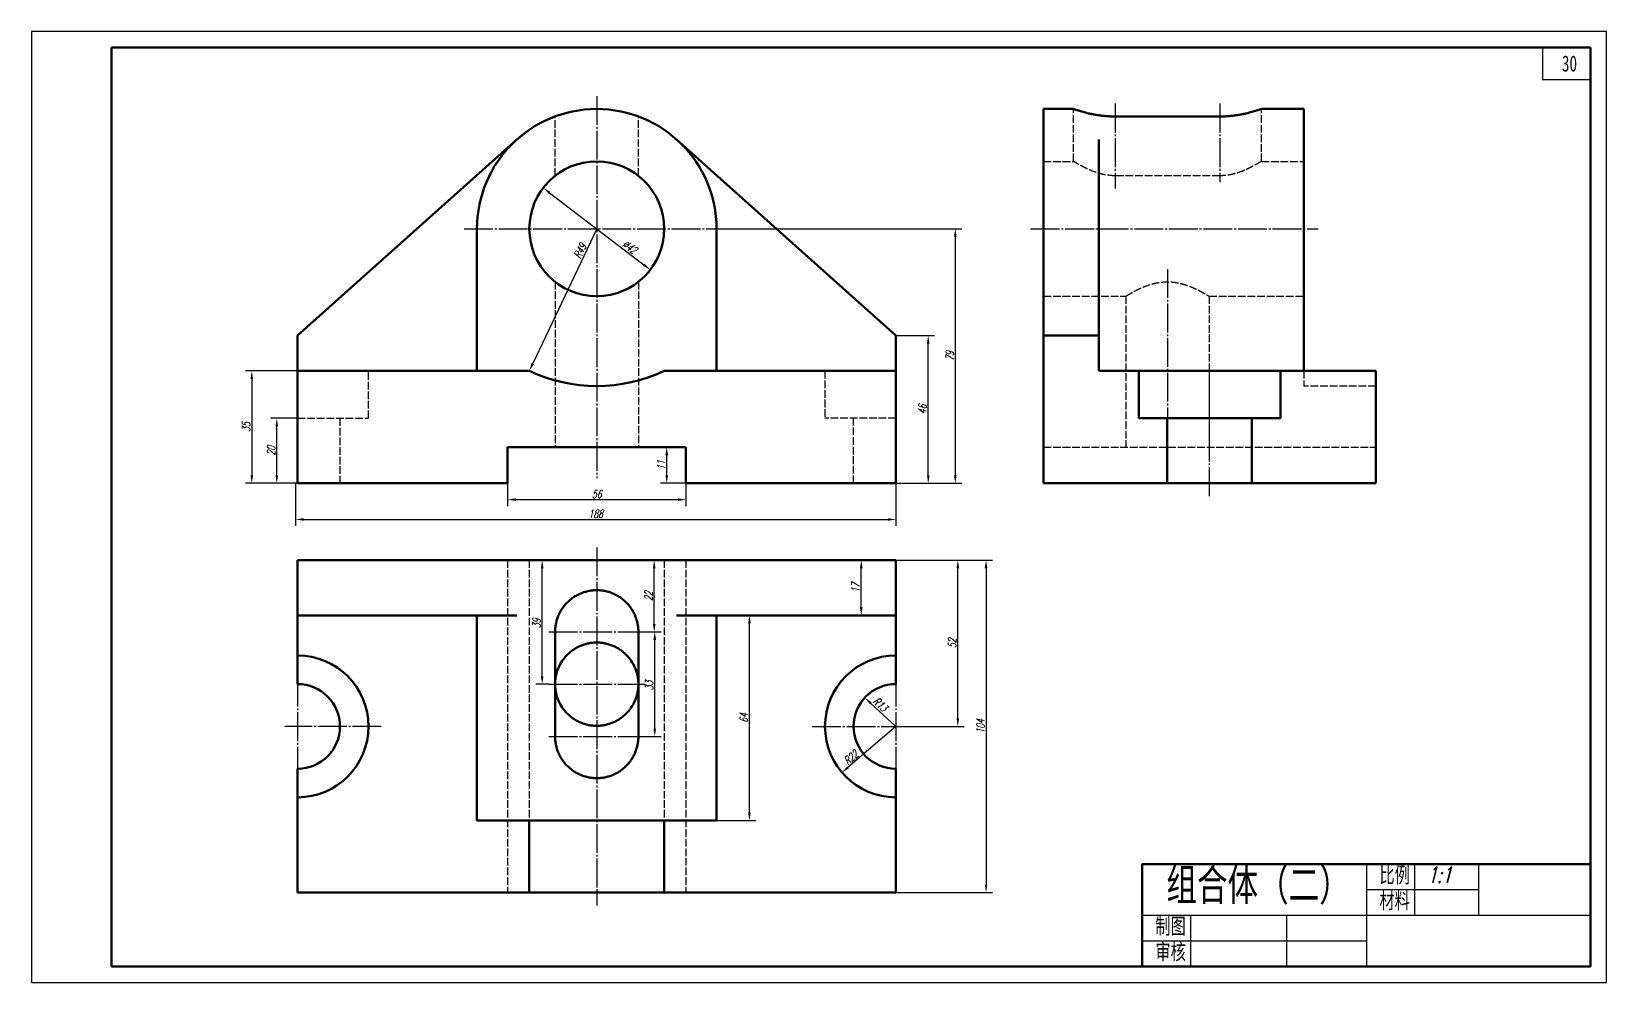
# Model space of a CAD drawing. Header units: millimetres. Extents: x 94 to 2877, y 87 to 1089.
# Drawn here: x 1219.9 to 1711.9, y 791.8 to 1088.8 of the extents above; entities that cross this region are included whole.
import ezdxf

# ---------------------------------------------------------------- set-up
doc = ezdxf.new("R2010")
doc.units = ezdxf.units.MM
doc.header["$LTSCALE"] = 0.6
doc.header["$PDMODE"] = 33
doc.header["$PDSIZE"] = 1.5
doc.linetypes.add('myCENTER', pattern=[18, 15, -1, 1, -1])
doc.linetypes.add('myHIDDEN', pattern=[5, 4, -1])
doc.layers.get('Defpoints').update_dxf_attribs({"lineweight": 20})
for name, color, linetype, lineweight in [('答案中心线', 1, 'myCENTER', 25), ('答案尺寸', 1, 'Continuous', 25), ('答案文字', 1, 'Continuous', 25), ('答案标注', 1, 'Continuous', 25), ('答案粗实线', 1, 'Continuous', 50), ('答案细实线', 1, 'Continuous', 25), ('答案虚线', 1, 'myHIDDEN', 25)]:
    doc.layers.add(name, color=color, linetype=linetype, lineweight=lineweight)
doc.styles.add('尺寸文字1-2.5号', font='txt.shx', dxfattribs={"width": 0.7, "oblique": 15, "height": 2.5})
doc.styles.add('标题汉字1-5号', font='', dxfattribs={"width": 0.7, "height": 5})
doc.styles.get('标题汉字1-5号').set_extended_font_data('SimSun')
doc.dimstyles.new('尺寸25', dxfattribs={"dimtxt": 2.5, "dimasz": 2.5, "dimexe": 2, "dimexo": 0, "dimgap": 0.5, "dimtad": 1, "dimdec": 0, "dimdsep": 46, "dimtxsty": '尺寸文字1-2.5号', "dimcen": 0, "dimadec": 0, "dimazin": 0, "dimtfac": 1, "dimtdec": 0, "dimtmove": 0, "dimatfit": 3, "dimfxl": 1, "dimarcsym": 0})
doc.dimstyles.new('尺寸25$3', dxfattribs={"dimtxt": 2.5, "dimasz": 2.5, "dimexe": 1, "dimexo": 0, "dimgap": 0.5, "dimtad": 1, "dimdec": 0, "dimdsep": 46, "dimtxsty": '尺寸文字1-2.5号', "dimcen": 0, "dimadec": 0, "dimazin": 0, "dimtfac": 1, "dimtdec": 0, "dimtmove": 0, "dimatfit": 1, "dimfxl": 1, "dimarcsym": 0})
doc.dimstyles.new('尺寸25$4', dxfattribs={"dimtxt": 2.5, "dimasz": 2.5, "dimexe": 1, "dimexo": 0, "dimgap": 0.5, "dimtad": 1, "dimdec": 0, "dimdsep": 46, "dimtxsty": '尺寸文字1-2.5号', "dimcen": 0, "dimadec": 0, "dimazin": 0, "dimtfac": 1, "dimtdec": 0, "dimtmove": 0, "dimatfit": 1, "dimfxl": 1, "dimarcsym": 0})

# ---------------------------------------------------------------- blocks, each defined once
blk = doc.blocks.new('*D77')
at = {"layer": 'Defpoints', "color": 0}
for p in [(1396.42, 1027.15), (1375.36, 982.78)]:
    blk.add_point(p, dxfattribs=at)
at = {"layer": '答案尺寸', "color": 0, "lineweight": -2}
blk.add_line((1396.42, 1027.15), (1376.44, 985.04), dxfattribs=at)
at = {"layer": '答案尺寸', "color": 0}
blk.add_solid([(1376.06, 985.22), (1376.81, 984.86), (1375.36, 982.78)], dxfattribs=at)
at = {"layer": '答案尺寸', "color": 0, "insert": (1391.2, 1020.23), "char_height": 2.5, "attachment_point": 5, "rotation": 64.6052, "style": '尺寸文字1-2.5号'}
blk.add_mtext('R49', dxfattribs=at)
blk = doc.blocks.new('*D78')
at = {"layer": 'Defpoints', "color": 0}
for p in [(1368.59, 947.69), (1424.26, 947.69), (1424.26, 942.56)]:
    blk.add_point(p, dxfattribs=at)
at = {"layer": '答案尺寸', "color": 0, "lineweight": -2}
for p, q in [((1368.59, 947.69), (1368.59, 940.56)), ((1424.26, 947.69), (1424.26, 940.56)), ((1371.09, 942.56), (1421.76, 942.56))]:
    blk.add_line(p, q, dxfattribs=at)
at = {"layer": '答案尺寸', "color": 0}
for points in [[(1371.09, 942.98), (1371.09, 942.15), (1368.59, 942.56)], [(1421.76, 942.98), (1421.76, 942.15), (1424.26, 942.56)]]:
    blk.add_solid(points, dxfattribs=at)
at = {"layer": '答案尺寸', "color": 0, "insert": (1396.42, 944.31), "char_height": 2.5, "attachment_point": 5, "style": '尺寸文字1-2.5号'}
blk.add_mtext('56', dxfattribs=at)
blk = doc.blocks.new('*D79')
at = {"layer": 'Defpoints', "color": 0}
for p in [(1418.29, 958.94), (1424.26, 958.94), (1424.26, 947.69)]:
    blk.add_point(p, dxfattribs=at)
at = {"layer": '答案尺寸', "color": 0, "lineweight": -2}
for p, q in [((1424.26, 958.94), (1416.29, 958.94)), ((1418.29, 950.19), (1418.29, 956.44)), ((1424.26, 947.69), (1416.29, 947.69))]:
    blk.add_line(p, q, dxfattribs=at)
at = {"layer": '答案尺寸', "color": 0}
for points in [[(1417.87, 956.44), (1418.7, 956.44), (1418.29, 958.94)], [(1417.87, 950.19), (1418.7, 950.19), (1418.29, 947.69)]]:
    blk.add_solid(points, dxfattribs=at)
at = {"layer": '答案尺寸', "color": 0, "insert": (1416.54, 953.31), "char_height": 2.5, "attachment_point": 5, "rotation": 90, "style": '尺寸文字1-2.5号'}
blk.add_mtext('11', dxfattribs=at)
blk = doc.blocks.new('*D80')
at = {"layer": 'Defpoints', "color": 0}
for p in [(1480.15, 880.7), (1489.87, 871.74)]:
    blk.add_point(p, dxfattribs=at)
at = {"layer": '答案尺寸', "color": 0, "lineweight": -2}
blk.add_line((1489.87, 871.74), (1481.99, 879.01), dxfattribs=at)
at = {"layer": '答案尺寸', "color": 0}
blk.add_solid([(1482.27, 879.31), (1481.71, 878.7), (1480.15, 880.7)], dxfattribs=at)
at = {"layer": '答案尺寸', "color": 0, "insert": (1484.98, 878.63), "char_height": 2.5, "attachment_point": 5, "rotation": 317.3, "style": '尺寸文字1-2.5号'}
blk.add_mtext('R13', dxfattribs=at)
blk = doc.blocks.new('*D81')
at = {"layer": 'Defpoints', "color": 0}
for p in [(1489.87, 871.74), (1473.04, 857.33)]:
    blk.add_point(p, dxfattribs=at)
at = {"layer": '答案尺寸', "color": 0, "lineweight": -2}
blk.add_line((1489.87, 871.74), (1474.94, 858.96), dxfattribs=at)
at = {"layer": '答案尺寸', "color": 0}
blk.add_solid([(1474.67, 859.27), (1475.21, 858.64), (1473.04, 857.33)], dxfattribs=at)
at = {"layer": '答案尺寸', "color": 0, "insert": (1475.81, 862.01), "char_height": 2.5, "attachment_point": 5, "rotation": 40.555, "style": '尺寸文字1-2.5号'}
blk.add_mtext('R22', dxfattribs=at)
blk = doc.blocks.new('*D82')
at = {"layer": 'Defpoints', "color": 0}
for p in [(1479.05, 923.65), (1489.87, 923.65), (1489.87, 906.39)]:
    blk.add_point(p, dxfattribs=at)
at = {"layer": '答案尺寸', "color": 0, "lineweight": -2}
for p, q in [((1489.87, 923.65), (1477.05, 923.65)), ((1479.05, 908.89), (1479.05, 921.15)), ((1489.87, 906.39), (1477.05, 906.39))]:
    blk.add_line(p, q, dxfattribs=at)
at = {"layer": '答案尺寸', "color": 0}
for points in [[(1478.64, 921.15), (1479.47, 921.15), (1479.05, 923.65)], [(1478.64, 908.89), (1479.47, 908.89), (1479.05, 906.39)]]:
    blk.add_solid(points, dxfattribs=at)
at = {"layer": '答案尺寸', "color": 0, "insert": (1477.3, 915.02), "char_height": 2.5, "attachment_point": 5, "rotation": 90, "style": '尺寸文字1-2.5号'}
blk.add_mtext('17', dxfattribs=at)
blk = doc.blocks.new('*D83')
at = {"layer": 'Defpoints', "color": 0}
for p in [(1489.87, 993.78), (1499.97, 993.78), (1489.87, 947.69)]:
    blk.add_point(p, dxfattribs=at)
at = {"layer": '答案尺寸', "color": 0, "lineweight": -2}
for p, q in [((1489.87, 993.78), (1501.97, 993.78)), ((1499.97, 950.19), (1499.97, 991.28)), ((1489.87, 947.69), (1501.97, 947.69))]:
    blk.add_line(p, q, dxfattribs=at)
at = {"layer": '答案尺寸', "color": 0}
for points in [[(1499.56, 991.28), (1500.39, 991.28), (1499.97, 993.78)], [(1499.56, 950.19), (1500.39, 950.19), (1499.97, 947.69)]]:
    blk.add_solid(points, dxfattribs=at)
at = {"layer": '答案尺寸', "color": 0, "insert": (1498.22, 970.73), "char_height": 2.5, "attachment_point": 5, "rotation": 90, "style": '尺寸文字1-2.5号'}
blk.add_mtext('46', dxfattribs=at)
blk = doc.blocks.new('*D84')
at = {"layer": 'Defpoints', "color": 0}
for p in [(1296.47, 967.97), (1302.98, 967.97), (1302.98, 947.69)]:
    blk.add_point(p, dxfattribs=at)
at = {"layer": '答案尺寸', "color": 0, "lineweight": -2}
for p, q in [((1302.98, 967.97), (1294.47, 967.97)), ((1296.47, 950.19), (1296.47, 965.47)), ((1302.98, 947.69), (1294.47, 947.69))]:
    blk.add_line(p, q, dxfattribs=at)
at = {"layer": '答案尺寸', "color": 0}
for points in [[(1296.06, 965.47), (1296.89, 965.47), (1296.47, 967.97)], [(1296.06, 950.19), (1296.89, 950.19), (1296.47, 947.69)]]:
    blk.add_solid(points, dxfattribs=at)
at = {"layer": '答案尺寸', "color": 0, "insert": (1294.72, 957.83), "char_height": 2.5, "attachment_point": 5, "rotation": 90, "style": '尺寸文字1-2.5号'}
blk.add_mtext('20', dxfattribs=at)
blk = doc.blocks.new('*D85')
at = {"layer": 'Defpoints', "color": 0}
for p in [(1302.98, 982.78), (1288.68, 947.69), (1302.98, 947.69)]:
    blk.add_point(p, dxfattribs=at)
at = {"layer": '答案尺寸', "color": 0, "lineweight": -2}
for p, q in [((1302.98, 982.78), (1286.68, 982.78)), ((1288.68, 980.28), (1288.68, 950.19)), ((1302.98, 947.69), (1286.68, 947.69))]:
    blk.add_line(p, q, dxfattribs=at)
at = {"layer": '答案尺寸', "color": 0}
for points in [[(1288.26, 980.28), (1289.09, 980.28), (1288.68, 982.78)], [(1288.26, 950.19), (1289.09, 950.19), (1288.68, 947.69)]]:
    blk.add_solid(points, dxfattribs=at)
at = {"layer": '答案尺寸', "color": 0, "insert": (1286.93, 965.23), "char_height": 2.5, "attachment_point": 5, "rotation": 90, "style": '尺寸文字1-2.5号'}
blk.add_mtext('35', dxfattribs=at)
blk = doc.blocks.new('*D86')
at = {"layer": 'Defpoints', "color": 0}
for p in [(1437.84, 1027.15), (1508.44, 1027.15), (1489.87, 947.69)]:
    blk.add_point(p, dxfattribs=at)
at = {"layer": '答案尺寸', "color": 0, "lineweight": -2}
for p, q in [((1437.84, 1027.15), (1510.44, 1027.15)), ((1508.44, 950.19), (1508.44, 1024.65)), ((1489.87, 947.69), (1510.44, 947.69))]:
    blk.add_line(p, q, dxfattribs=at)
at = {"layer": '答案尺寸', "color": 0}
for points in [[(1508.02, 1024.65), (1508.85, 1024.65), (1508.44, 1027.15)], [(1508.02, 950.19), (1508.85, 950.19), (1508.44, 947.69)]]:
    blk.add_solid(points, dxfattribs=at)
at = {"layer": '答案尺寸', "color": 0, "insert": (1506.69, 987.42), "char_height": 2.5, "attachment_point": 5, "rotation": 90, "style": '尺寸文字1-2.5号'}
blk.add_mtext('79', dxfattribs=at)
blk = doc.blocks.new('*D87')
at = {"layer": 'Defpoints', "color": 0}
for p in [(1396.42, 923.65), (1414.37, 923.65), (1414.37, 901.21)]:
    blk.add_point(p, dxfattribs=at)
at = {"layer": '答案尺寸', "color": 0, "lineweight": -2}
for p, q in [((1396.42, 923.65), (1416.37, 923.65)), ((1414.37, 903.71), (1414.37, 921.15)), ((1414.37, 901.21), (1412.37, 901.21))]:
    blk.add_line(p, q, dxfattribs=at)
at = {"layer": '答案尺寸', "color": 0}
for points in [[(1413.96, 921.15), (1414.79, 921.15), (1414.37, 923.65)], [(1413.96, 903.71), (1414.79, 903.71), (1414.37, 901.21)]]:
    blk.add_solid(points, dxfattribs=at)
at = {"layer": '答案尺寸', "color": 0, "insert": (1412.62, 912.43), "char_height": 2.5, "attachment_point": 5, "rotation": 90, "style": '尺寸文字1-2.5号'}
blk.add_mtext('22', dxfattribs=at)
blk = doc.blocks.new('*D88')
at = {"layer": 'Defpoints', "color": 0}
for p in [(1411.43, 901.26), (1414.54, 901.26), (1411.43, 868.58)]:
    blk.add_point(p, dxfattribs=at)
at = {"layer": '答案尺寸', "color": 0, "lineweight": -2}
for p, q in [((1411.43, 901.26), (1416.54, 901.26)), ((1414.54, 871.08), (1414.54, 898.76)), ((1411.43, 868.58), (1416.54, 868.58))]:
    blk.add_line(p, q, dxfattribs=at)
at = {"layer": '答案尺寸', "color": 0}
for points in [[(1414.13, 898.76), (1414.96, 898.76), (1414.54, 901.26)], [(1414.13, 871.08), (1414.96, 871.08), (1414.54, 868.58)]]:
    blk.add_solid(points, dxfattribs=at)
at = {"layer": '答案尺寸', "color": 0, "insert": (1412.79, 884.49), "char_height": 2.5, "attachment_point": 5, "rotation": 90, "style": '尺寸文字1-2.5号'}
blk.add_mtext('33', dxfattribs=at)
blk = doc.blocks.new('*D89')
at = {"layer": 'Defpoints', "color": 0}
for p in [(1302.35, 947.69), (1489.87, 947.69), (1489.87, 936.37)]:
    blk.add_point(p, dxfattribs=at)
at = {"layer": '答案尺寸', "color": 0, "lineweight": -2}
for p, q in [((1302.35, 947.69), (1302.35, 934.37)), ((1489.87, 947.69), (1489.87, 934.37)), ((1304.85, 936.37), (1487.37, 936.37))]:
    blk.add_line(p, q, dxfattribs=at)
at = {"layer": '答案尺寸', "color": 0}
for points in [[(1304.85, 936.78), (1304.85, 935.95), (1302.35, 936.37)], [(1487.37, 936.78), (1487.37, 935.95), (1489.87, 936.37)]]:
    blk.add_solid(points, dxfattribs=at)
at = {"layer": '答案尺寸', "color": 0, "insert": (1396.11, 938.12), "char_height": 2.5, "attachment_point": 5, "style": '尺寸文字1-2.5号'}
blk.add_mtext('188', dxfattribs=at)
blk = doc.blocks.new('*D90')
at = {"layer": 'Defpoints', "color": 0}
for p in [(1489.87, 923.65), (1509.22, 923.65), (1493.87, 871.74)]:
    blk.add_point(p, dxfattribs=at)
at = {"layer": '答案尺寸', "color": 0, "lineweight": -2}
for p, q in [((1489.87, 923.65), (1511.22, 923.65)), ((1509.22, 874.24), (1509.22, 921.15)), ((1493.87, 871.74), (1511.22, 871.74))]:
    blk.add_line(p, q, dxfattribs=at)
at = {"layer": '答案尺寸', "color": 0}
for points in [[(1508.81, 921.15), (1509.64, 921.15), (1509.22, 923.65)], [(1508.81, 874.24), (1509.64, 874.24), (1509.22, 871.74)]]:
    blk.add_solid(points, dxfattribs=at)
at = {"layer": '答案尺寸', "color": 0, "insert": (1507.47, 897.69), "char_height": 2.5, "attachment_point": 5, "rotation": 90, "style": '尺寸文字1-2.5号'}
blk.add_mtext('52', dxfattribs=at)
blk = doc.blocks.new('*D91')
at = {"layer": 'Defpoints', "color": 0}
for p in [(1489.87, 923.65), (1489.87, 819.82), (1518.03, 819.82)]:
    blk.add_point(p, dxfattribs=at)
at = {"layer": '答案尺寸', "color": 0, "lineweight": -2}
for p, q in [((1489.87, 923.65), (1520.03, 923.65)), ((1518.03, 921.15), (1518.03, 822.32)), ((1489.87, 819.82), (1520.03, 819.82))]:
    blk.add_line(p, q, dxfattribs=at)
at = {"layer": '答案尺寸', "color": 0}
for points in [[(1517.61, 921.15), (1518.44, 921.15), (1518.03, 923.65)], [(1517.61, 822.32), (1518.44, 822.32), (1518.03, 819.82)]]:
    blk.add_solid(points, dxfattribs=at)
at = {"layer": '答案尺寸', "color": 0, "insert": (1516.28, 871.74), "char_height": 2.5, "attachment_point": 5, "rotation": 90, "style": '尺寸文字1-2.5号'}
blk.add_mtext('104', dxfattribs=at)
blk = doc.blocks.new('*D92')
at = {"layer": 'Defpoints', "color": 0}
for p in [(1433.84, 906.39), (1444.12, 906.39), (1433.84, 842.31)]:
    blk.add_point(p, dxfattribs=at)
at = {"layer": '答案尺寸', "color": 0, "lineweight": -2}
for p, q in [((1433.84, 906.39), (1446.12, 906.39)), ((1444.12, 844.81), (1444.12, 903.89)), ((1433.84, 842.31), (1446.12, 842.31))]:
    blk.add_line(p, q, dxfattribs=at)
at = {"layer": '答案尺寸', "color": 0}
for points in [[(1443.7, 903.89), (1444.53, 903.89), (1444.12, 906.39)], [(1443.7, 844.81), (1444.53, 844.81), (1444.12, 842.31)]]:
    blk.add_solid(points, dxfattribs=at)
at = {"layer": '答案尺寸', "color": 0, "insert": (1442.37, 874.35), "char_height": 2.5, "attachment_point": 5, "rotation": 90, "style": '尺寸文字1-2.5号'}
blk.add_mtext('64', dxfattribs=at)
blk = doc.blocks.new('*D93')
at = {"layer": 'Defpoints', "color": 0}
for p in [(1379.39, 923.65), (1396.42, 923.65), (1381.42, 884.92)]:
    blk.add_point(p, dxfattribs=at)
at = {"layer": '答案尺寸', "color": 0, "lineweight": -2}
for p, q in [((1396.42, 923.65), (1377.39, 923.65)), ((1379.39, 887.42), (1379.39, 921.15)), ((1381.42, 884.92), (1377.39, 884.92))]:
    blk.add_line(p, q, dxfattribs=at)
at = {"layer": '答案尺寸', "color": 0}
for points in [[(1378.97, 921.15), (1379.8, 921.15), (1379.39, 923.65)], [(1378.97, 887.42), (1379.8, 887.42), (1379.39, 884.92)]]:
    blk.add_solid(points, dxfattribs=at)
at = {"layer": '答案尺寸', "color": 0, "insert": (1377.64, 903.91), "char_height": 2.5, "attachment_point": 5, "rotation": 90, "style": '尺寸文字1-2.5号'}
blk.add_mtext('39', dxfattribs=at)
blk = doc.blocks.new('*D94')
at = {"layer": 'Defpoints', "color": 0}
for p in [(1379.68, 1039.92), (1413.17, 1014.37)]:
    blk.add_point(p, dxfattribs=at)
at = {"layer": '答案尺寸', "color": 0, "lineweight": -2}
blk.add_line((1381.67, 1038.41), (1411.18, 1015.89), dxfattribs=at)
at = {"layer": '答案尺寸', "color": 0}
for points in [[(1381.92, 1038.74), (1381.42, 1038.08), (1379.68, 1039.92)], [(1411.43, 1016.22), (1410.93, 1015.56), (1413.17, 1014.37)]]:
    blk.add_solid(points, dxfattribs=at)
at = {"layer": '答案尺寸', "color": 0, "insert": (1406.71, 1021.5), "char_height": 2.5, "attachment_point": 5, "rotation": 322.6529, "style": '尺寸文字1-2.5号'}
blk.add_mtext('%%c42', dxfattribs=at)

msp = doc.modelspace()

# ---------------------------------------------------------------- linework, layer by layer
at = {"layer": '答案中心线'}
for p, q in [((1396.425, 1068.563), (1396.425, 949.249)), ((1558.355, 1066.228), (1558.355, 1039.711)), ((1591.035, 1066.228), (1591.035, 1041.711)), ((1355.009, 1027.147), (1437.84, 1027.147)), ((1531.964, 1027.147), (1621.784, 1027.147)), ((1574.698, 1014.583), (1574.657, 954.943)), ((1587.884, 943.686), (1587.884, 986.781)), ((1396.425, 927.655), (1396.425, 815.815)), ((1381.416, 901.264), (1411.434, 901.264)), ((1302.977, 886.96), (1302.977, 854.51)), ((1489.872, 886.96), (1489.872, 854.51)), ((1381.416, 884.924), (1411.434, 884.924)), ((1329.129, 871.735), (1298.977, 871.735)), ((1463.721, 871.735), (1493.872, 871.735)), ((1381.416, 868.584), (1411.434, 868.584))]:
    msp.add_line(p, q, dxfattribs=at)
at = {"layer": '答案粗实线'}
for p, q in [((1706.852, 1083.758), (1244.852, 1083.758)), ((1244.852, 1083.758), (1244.852, 796.758)), ((1706.852, 796.758), (1706.852, 1083.758)), ((1302.977, 923.655), (1371.485, 923.655)), ((1302.977, 923.655), (1302.977, 906.389)), ((1371.485, 923.655), (1421.365, 923.655)), ((1421.365, 923.655), (1489.872, 923.655)), ((1489.872, 923.655), (1489.872, 906.389)), ((1302.977, 906.389), (1371.485, 906.389)), ((1302.977, 906.389), (1302.977, 893.886)), ((1359.009, 906.389), (1359.009, 842.311)), ((1421.365, 906.389), (1489.872, 906.389)), ((1433.84, 906.389), (1433.84, 842.311)), ((1489.872, 906.389), (1489.872, 893.886)), ((1383.416, 868.584), (1383.416, 901.264)), ((1409.434, 901.264), (1409.434, 868.584)), ((1302.977, 884.96), (1302.977, 893.886)), ((1489.872, 893.886), (1489.872, 884.96)), ((1302.977, 849.584), (1302.977, 858.51)), ((1489.872, 858.51), (1489.872, 849.584)), ((1302.977, 849.584), (1302.977, 819.815)), ((1489.872, 849.584), (1489.872, 819.815)), ((1359.009, 842.311), (1433.84, 842.311)), ((1375.363, 819.815), (1375.363, 842.311)), ((1417.486, 842.311), (1417.486, 819.815)), ((1302.977, 819.815), (1375.363, 819.815)), ((1417.486, 819.815), (1375.363, 819.815)), ((1417.486, 819.815), (1489.872, 819.815)), ((1244.852, 796.758), (1706.852, 796.758))]:
    msp.add_line(p, q, dxfattribs=at)
at = {"layer": '答案粗实线', "extrusion": (0, 1, 0)}
for p, q in [((1535.964, 1055.038), (1535.964, 1064.563)), ((1535.964, 1064.563), (1545.346, 1064.563)), ((1604.044, 1064.563), (1617.308, 1064.563)), ((1617.308, 1027.147), (1617.308, 1064.563)), ((1591.035, 1062.228), (1558.355, 1062.228)), ((1302.977, 993.779), (1371.485, 1055.038)), ((1421.365, 1055.038), (1489.872, 993.779)), ((1535.964, 993.779), (1535.964, 1055.038)), ((1553.23, 993.779), (1553.23, 1055.038)), ((1359.009, 982.781), (1359.009, 1027.147)), ((1433.84, 1027.147), (1433.84, 982.781)), ((1617.308, 982.781), (1617.308, 1027.147)), ((1302.977, 982.781), (1302.977, 993.779)), ((1489.872, 993.779), (1489.872, 982.781)), ((1535.964, 947.686), (1535.964, 993.779)), ((1535.964, 993.779), (1553.23, 993.779)), ((1553.23, 982.781), (1553.23, 993.779)), ((1302.977, 947.686), (1302.977, 982.781)), ((1302.977, 982.781), (1375.363, 982.781)), ((1417.486, 982.781), (1489.872, 982.781)), ((1489.872, 982.781), (1489.872, 947.686)), ((1553.23, 982.781), (1565.733, 982.781)), ((1565.733, 967.975), (1565.733, 982.781)), ((1565.733, 982.781), (1610.035, 982.781)), ((1610.035, 982.781), (1639.804, 982.781)), ((1610.035, 982.781), (1610.035, 967.975)), ((1639.804, 947.686), (1639.804, 982.781)), ((1574.66, 967.975), (1565.733, 967.975)), ((1574.66, 947.686), (1574.66, 967.975)), ((1601.109, 967.975), (1574.66, 967.975)), ((1610.035, 967.975), (1601.109, 967.975)), ((1601.109, 967.975), (1601.109, 947.686)), ((1368.589, 947.686), (1368.589, 958.943)), ((1368.589, 958.943), (1424.26, 958.943)), ((1424.26, 958.943), (1424.26, 947.686)), ((1368.589, 947.686), (1302.977, 947.686)), ((1489.872, 947.686), (1424.26, 947.686)), ((1535.964, 947.686), (1574.66, 947.686)), ((1601.109, 947.686), (1574.66, 947.686)), ((1601.109, 947.686), (1639.804, 947.686))]:
    msp.add_line(p, q, dxfattribs=at)
at = {"layer": '答案粗实线'}
msp.add_lwpolyline([(1566.852, 796.758), (1706.852, 796.758), (1706.852, 828.758), (1566.852, 828.758)], close=True, dxfattribs=at)
msp.add_circle((1396.425, 1027.147), 21.062, dxfattribs=at)
for centre, radius, start, end in [((1396.425, 1027.147), 37.415, 0, 180), ((1396.425, 1027.147), 49.111, 244.60521, 295.39479), ((1302.977, 871.735), 22.151, 270, 90), ((1489.872, 871.735), 22.151, 90, 270), ((1302.977, 871.735), 13.225, 270, 90), ((1489.872, 871.735), 13.225, 90, 270)]:
    msp.add_arc(centre, radius, start, end, dxfattribs=at)
for points, knots in [([(1558.355, 1062.228), (1557.943, 1062.228), (1557.524, 1062.235), (1556.682, 1062.265), (1556.259, 1062.288), (1555.416, 1062.349), (1554.996, 1062.386), (1554.167, 1062.475), (1553.758, 1062.526), (1552.957, 1062.639), (1552.566, 1062.701), (1551.807, 1062.832), (1551.439, 1062.902), (1550.732, 1063.045), (1550.393, 1063.119), (1549.749, 1063.267), (1549.443, 1063.341), (1548.869, 1063.487), (1548.591, 1063.561), (1548.059, 1063.707), (1547.805, 1063.779), (1547.329, 1063.919), (1547.106, 1063.987), (1546.697, 1064.114), (1546.511, 1064.173), (1546.178, 1064.281), (1546.031, 1064.33), (1545.78, 1064.414), (1545.675, 1064.449), (1545.509, 1064.506), (1545.447, 1064.528), (1545.366, 1064.556), (1545.346, 1064.563), (1545.346, 1064.563)], [0, 0, 0, 0, 2.473359, 2.473359, 4.946718, 4.946718, 7.4200771, 7.4200771, 9.8934361, 9.8934361, 12.3667951, 12.3667951, 14.8401541, 14.8401541, 17.3135132, 17.3135132, 19.7868722, 19.7868722, 22.2588597, 22.2588597, 24.7308472, 24.7308472, 27.2028346, 27.2028346, 29.6748221, 29.6748221, 32.1468096, 32.1468096, 34.6187971, 34.6187971, 37.0907846, 37.0907846, 39.5627721, 39.5627721, 39.5627721, 39.5627721]), ([(1604.044, 1064.563), (1604.044, 1064.563), (1604.025, 1064.556), (1603.943, 1064.528), (1603.882, 1064.506), (1603.715, 1064.449), (1603.611, 1064.414), (1603.359, 1064.33), (1603.213, 1064.281), (1602.88, 1064.173), (1602.693, 1064.114), (1602.284, 1063.987), (1602.062, 1063.919), (1601.585, 1063.779), (1601.331, 1063.707), (1600.799, 1063.561), (1600.521, 1063.487), (1599.947, 1063.341), (1599.642, 1063.267), (1598.997, 1063.119), (1598.659, 1063.045), (1597.952, 1062.902), (1597.584, 1062.832), (1596.824, 1062.701), (1596.433, 1062.639), (1595.633, 1062.526), (1595.224, 1062.475), (1594.395, 1062.386), (1593.975, 1062.349), (1593.132, 1062.288), (1592.708, 1062.265), (1591.866, 1062.235), (1591.448, 1062.228), (1591.035, 1062.228)], [-39.5627721, -39.5627721, -39.5627721, -39.5627721, -37.0907846, -37.0907846, -34.6187971, -34.6187971, -32.1468096, -32.1468096, -29.6748221, -29.6748221, -27.2028346, -27.2028346, -24.7308472, -24.7308472, -22.2588597, -22.2588597, -19.7868722, -19.7868722, -17.3135132, -17.3135132, -14.8401541, -14.8401541, -12.3667951, -12.3667951, -9.8934361, -9.8934361, -7.4200771, -7.4200771, -4.946718, -4.946718, -2.473359, -2.473359, 0, 0, 0, 0]), ([(1383.416, 901.264), (1383.416, 901.676), (1383.435, 902.095), (1383.517, 902.937), (1383.579, 903.36), (1383.745, 904.204), (1383.85, 904.623), (1384.101, 905.452), (1384.247, 905.862), (1384.58, 906.662), (1384.767, 907.053), (1385.176, 907.812), (1385.398, 908.18), (1385.875, 908.887), (1386.128, 909.226), (1386.661, 909.871), (1386.939, 910.176), (1387.513, 910.75), (1387.818, 911.028), (1388.462, 911.56), (1388.801, 911.814), (1389.508, 912.29), (1389.876, 912.513), (1390.636, 912.922), (1391.027, 913.109), (1391.828, 913.442), (1392.237, 913.588), (1393.066, 913.84), (1393.486, 913.944), (1394.329, 914.11), (1394.752, 914.172), (1395.594, 914.254), (1396.013, 914.273), (1396.837, 914.273), (1397.255, 914.254), (1398.097, 914.172), (1398.52, 914.11), (1399.364, 913.944), (1399.784, 913.84), (1400.613, 913.588), (1401.022, 913.442), (1401.822, 913.109), (1402.214, 912.922), (1402.974, 912.513), (1403.342, 912.29), (1404.048, 911.814), (1404.387, 911.56), (1405.032, 911.028), (1405.337, 910.75), (1405.911, 910.176), (1406.189, 909.871), (1406.721, 909.226), (1406.975, 908.887), (1407.451, 908.18), (1407.674, 907.812), (1408.083, 907.053), (1408.269, 906.662), (1408.602, 905.862), (1408.749, 905.452), (1409, 904.623), (1409.105, 904.204), (1409.271, 903.36), (1409.333, 902.937), (1409.414, 902.095), (1409.434, 901.676), (1409.434, 901.264)], [0, 0, 0, 0, 2.473359, 2.473359, 4.946718, 4.946718, 7.4200771, 7.4200771, 9.8934361, 9.8934361, 12.3667951, 12.3667951, 14.8401541, 14.8401541, 17.3135132, 17.3135132, 19.7868722, 19.7868722, 22.2588597, 22.2588597, 24.7308472, 24.7308472, 27.2028346, 27.2028346, 29.6748221, 29.6748221, 32.1468096, 32.1468096, 34.6187971, 34.6187971, 37.0907846, 37.0907846, 39.5627721, 39.5627721, 42.0347596, 42.0347596, 44.506747, 44.506747, 46.9787345, 46.9787345, 49.450722, 49.450722, 51.9227095, 51.9227095, 54.394697, 54.394697, 56.8666845, 56.8666845, 59.3386719, 59.3386719, 61.812031, 61.812031, 64.28539, 64.28539, 66.758749, 66.758749, 69.232108, 69.232108, 71.7054671, 71.7054671, 74.1788261, 74.1788261, 76.6521851, 76.6521851, 79.1255441, 79.1255441, 79.1255441, 79.1255441]), ([(1409.434, 884.924), (1409.434, 885.348), (1409.413, 885.776), (1409.328, 886.633), (1409.264, 887.061), (1409.094, 887.912), (1408.987, 888.333), (1408.732, 889.163), (1408.583, 889.57), (1408.082, 890.763), (1407.669, 891.52), (1406.96, 892.567), (1406.709, 892.902), (1406.182, 893.538), (1405.907, 893.839), (1405.342, 894.404), (1405.042, 894.678), (1404.408, 895.203), (1404.074, 895.455), (1403.376, 895.928), (1403.012, 896.15), (1402.258, 896.56), (1401.868, 896.747), (1401.07, 897.083), (1400.66, 897.232), (1399.828, 897.487), (1399.406, 897.594), (1398.555, 897.765), (1398.126, 897.828), (1397.272, 897.912), (1396.845, 897.933), (1396.004, 897.933), (1395.578, 897.912), (1394.723, 897.828), (1394.295, 897.765), (1393.444, 897.594), (1393.021, 897.487), (1392.189, 897.232), (1391.78, 897.083), (1390.981, 896.747), (1390.592, 896.56), (1389.838, 896.15), (1389.474, 895.928), (1388.775, 895.455), (1388.441, 895.203), (1387.807, 894.678), (1387.507, 894.404), (1386.943, 893.839), (1386.667, 893.538), (1386.141, 892.902), (1385.889, 892.567), (1385.18, 891.52), (1384.768, 890.763), (1384.266, 889.57), (1384.118, 889.163), (1383.863, 888.333), (1383.756, 887.912), (1383.585, 887.061), (1383.521, 886.633), (1383.437, 885.776), (1383.416, 885.348), (1383.416, 884.5), (1383.437, 884.072), (1383.521, 883.215), (1383.585, 882.786), (1383.756, 881.936), (1383.863, 881.515), (1384.118, 880.685), (1384.266, 880.278), (1384.768, 879.084), (1385.18, 878.328), (1385.889, 877.281), (1386.141, 876.946), (1386.667, 876.31), (1386.943, 876.009), (1387.507, 875.444), (1387.807, 875.17), (1388.441, 874.644), (1388.775, 874.393), (1389.474, 873.92), (1389.838, 873.697), (1390.592, 873.288), (1390.981, 873.101), (1391.78, 872.765), (1392.189, 872.616), (1393.021, 872.36), (1393.444, 872.254), (1394.295, 872.083), (1394.723, 872.019), (1395.578, 871.935), (1396.004, 871.915), (1396.845, 871.915), (1397.272, 871.935), (1398.126, 872.019), (1398.555, 872.083), (1399.406, 872.254), (1399.828, 872.36), (1400.66, 872.616), (1401.07, 872.765), (1401.868, 873.101), (1402.258, 873.288), (1403.012, 873.697), (1403.376, 873.92), (1404.074, 874.393), (1404.408, 874.644), (1405.042, 875.17), (1405.342, 875.444), (1405.907, 876.009), (1406.182, 876.31), (1406.709, 876.946), (1406.96, 877.281), (1407.669, 878.328), (1408.082, 879.084), (1408.583, 880.278), (1408.732, 880.685), (1408.987, 881.515), (1409.094, 881.936), (1409.264, 882.786), (1409.328, 883.215), (1409.413, 884.072), (1409.434, 884.5), (1409.434, 884.924)], [0, 0, 0, 0, 2.5430874, 2.5430874, 5.0861747, 5.0861747, 7.6292621, 7.6292621, 10.1723494, 10.1723494, 15.2585241, 15.2585241, 17.8016115, 17.8016115, 20.3446988, 20.3446988, 22.8688423, 22.8688423, 25.3929858, 25.3929858, 27.9171292, 27.9171292, 30.4412727, 30.4412727, 32.9654162, 32.9654162, 35.4895597, 35.4895597, 38.0137031, 38.0137031, 40.5378466, 40.5378466, 43.0619901, 43.0619901, 45.5861336, 45.5861336, 48.110277, 48.110277, 50.6344205, 50.6344205, 53.158564, 53.158564, 55.6827074, 55.6827074, 58.2068509, 58.2068509, 60.7309944, 60.7309944, 63.2740817, 63.2740817, 65.8171691, 65.8171691, 70.9033438, 70.9033438, 73.4464312, 73.4464312, 75.9895185, 75.9895185, 78.5326059, 78.5326059, 81.0756932, 81.0756932, 83.6187806, 83.6187806, 86.1618679, 86.1618679, 88.7049553, 88.7049553, 91.2480426, 91.2480426, 96.3342173, 96.3342173, 98.8773047, 98.8773047, 101.420392, 101.420392, 103.9445355, 103.9445355, 106.468679, 106.468679, 108.9928224, 108.9928224, 111.5169659, 111.5169659, 114.0411094, 114.0411094, 116.5652529, 116.5652529, 119.0893963, 119.0893963, 121.6135398, 121.6135398, 124.1376833, 124.1376833, 126.6618268, 126.6618268, 129.1859702, 129.1859702, 131.7101137, 131.7101137, 134.2342572, 134.2342572, 136.7584007, 136.7584007, 139.2825441, 139.2825441, 141.8066876, 141.8066876, 144.3497749, 144.3497749, 146.8928623, 146.8928623, 151.979037, 151.979037, 154.5221244, 154.5221244, 157.0652117, 157.0652117, 159.6082991, 159.6082991, 162.1513864, 162.1513864, 162.1513864, 162.1513864]), ([(1409.434, 868.584), (1409.434, 868.171), (1409.414, 867.753), (1409.333, 866.911), (1409.271, 866.488), (1409.105, 865.644), (1409, 865.224), (1408.749, 864.395), (1408.602, 863.986), (1408.269, 863.186), (1408.083, 862.795), (1407.674, 862.035), (1407.451, 861.667), (1406.975, 860.961), (1406.721, 860.622), (1406.189, 859.977), (1405.911, 859.672), (1405.337, 859.098), (1405.032, 858.82), (1404.387, 858.288), (1404.048, 858.034), (1403.342, 857.558), (1402.974, 857.335), (1402.214, 856.926), (1401.822, 856.739), (1401.022, 856.406), (1400.613, 856.26), (1399.784, 856.008), (1399.364, 855.904), (1398.52, 855.737), (1398.097, 855.676), (1397.255, 855.594), (1396.837, 855.575), (1396.013, 855.575), (1395.594, 855.594), (1394.752, 855.676), (1394.329, 855.737), (1393.486, 855.904), (1393.066, 856.008), (1392.237, 856.26), (1391.828, 856.406), (1391.027, 856.739), (1390.636, 856.926), (1389.876, 857.335), (1389.508, 857.558), (1388.801, 858.034), (1388.462, 858.288), (1387.818, 858.82), (1387.513, 859.098), (1386.939, 859.672), (1386.661, 859.977), (1386.128, 860.622), (1385.875, 860.961), (1385.398, 861.667), (1385.176, 862.035), (1384.767, 862.795), (1384.58, 863.186), (1384.247, 863.986), (1384.101, 864.395), (1383.85, 865.224), (1383.745, 865.644), (1383.579, 866.488), (1383.517, 866.911), (1383.435, 867.753), (1383.416, 868.171), (1383.416, 868.584)], [-79.1255441, -79.1255441, -79.1255441, -79.1255441, -76.6521851, -76.6521851, -74.1788261, -74.1788261, -71.7054671, -71.7054671, -69.232108, -69.232108, -66.758749, -66.758749, -64.28539, -64.28539, -61.812031, -61.812031, -59.3386719, -59.3386719, -56.8666845, -56.8666845, -54.394697, -54.394697, -51.9227095, -51.9227095, -49.450722, -49.450722, -46.9787345, -46.9787345, -44.506747, -44.506747, -42.0347596, -42.0347596, -39.5627721, -39.5627721, -37.0907846, -37.0907846, -34.6187971, -34.6187971, -32.1468096, -32.1468096, -29.6748221, -29.6748221, -27.2028346, -27.2028346, -24.7308472, -24.7308472, -22.2588597, -22.2588597, -19.7868722, -19.7868722, -17.3135132, -17.3135132, -14.8401541, -14.8401541, -12.3667951, -12.3667951, -9.8934361, -9.8934361, -7.4200771, -7.4200771, -4.946718, -4.946718, -2.473359, -2.473359, 0, 0, 0, 0])]:
    msp.add_open_spline(points, degree=3, knots=knots, dxfattribs=at)
at = {"layer": '答案细实线'}
for p, q in [((1691.852, 1083.758), (1691.852, 1073.758)), ((1691.852, 1073.758), (1706.852, 1073.758)), ((1636.852, 828.758), (1636.852, 796.758)), ((1651.852, 828.758), (1651.852, 812.758)), ((1671.852, 828.758), (1671.852, 812.758)), ((1636.852, 820.758), (1671.852, 820.758)), ((1566.852, 812.758), (1706.852, 812.758)), ((1581.852, 812.758), (1581.852, 796.758)), ((1611.852, 812.758), (1611.852, 796.758)), ((1566.852, 804.758), (1636.852, 804.758))]:
    msp.add_line(p, q, dxfattribs=at)
msp.add_lwpolyline([(1219.852, 791.758), (1711.852, 791.758), (1711.852, 1088.758), (1219.852, 1088.758)], close=True, dxfattribs=at)
at = {"layer": '答案虚线', "extrusion": (0, 1, 0)}
for p, q in [((1545.346, 1048.209), (1545.346, 1064.563)), ((1604.044, 1048.209), (1604.044, 1064.563)), ((1383.416, 1043.711), (1383.416, 1062.228)), ((1409.434, 1043.711), (1409.434, 1062.228)), ((1535.964, 1048.209), (1545.346, 1048.209)), ((1604.044, 1048.209), (1617.308, 1048.209)), ((1591.035, 1043.711), (1558.355, 1043.711)), ((1383.416, 1010.583), (1383.416, 958.943)), ((1409.434, 1010.583), (1409.434, 958.943)), ((1535.964, 1006.086), (1561.686, 1006.086)), ((1561.686, 1006.086), (1561.686, 958.943)), ((1587.704, 1006.086), (1617.308, 1006.086)), ((1587.704, 1006.086), (1587.704, 958.943)), ((1325.129, 967.975), (1325.129, 982.781)), ((1467.721, 982.781), (1467.721, 967.975)), ((1617.308, 982.781), (1617.308, 978.036)), ((1639.804, 978.036), (1617.308, 978.036)), ((1302.977, 967.975), (1325.129, 967.975)), ((1316.202, 967.975), (1316.202, 947.686)), ((1489.872, 967.975), (1467.721, 967.975)), ((1476.648, 947.686), (1476.648, 967.975)), ((1535.964, 958.943), (1639.804, 958.943))]:
    msp.add_line(p, q, dxfattribs=at)
at = {"layer": '答案虚线'}
for p, q in [((1368.589, 923.655), (1368.589, 819.815)), ((1375.363, 923.655), (1375.363, 842.311)), ((1417.486, 923.655), (1417.486, 842.311)), ((1424.26, 923.655), (1424.26, 819.815))]:
    msp.add_line(p, q, dxfattribs=at)
for points, knots in [([(1558.355, 1043.711), (1557.931, 1043.711), (1557.503, 1043.727), (1556.646, 1043.793), (1556.218, 1043.843), (1555.367, 1043.973), (1554.946, 1044.053), (1554.116, 1044.24), (1553.709, 1044.346), (1552.515, 1044.693), (1551.759, 1044.964), (1550.712, 1045.386), (1550.377, 1045.53), (1549.741, 1045.814), (1549.44, 1045.956), (1548.875, 1046.23), (1548.601, 1046.368), (1548.076, 1046.64), (1547.824, 1046.774), (1547.351, 1047.032), (1547.129, 1047.156), (1546.719, 1047.389), (1546.532, 1047.497), (1546.196, 1047.694), (1546.047, 1047.783), (1545.792, 1047.936), (1545.685, 1048.001), (1545.514, 1048.105), (1545.451, 1048.144), (1545.366, 1048.196), (1545.346, 1048.209), (1545.346, 1048.209)], [0, 0, 0, 0, 2.5430874, 2.5430874, 5.0861747, 5.0861747, 7.6292621, 7.6292621, 10.1723494, 10.1723494, 15.2585241, 15.2585241, 17.8016115, 17.8016115, 20.3446988, 20.3446988, 22.8688423, 22.8688423, 25.3929858, 25.3929858, 27.9171292, 27.9171292, 30.4412727, 30.4412727, 32.9654162, 32.9654162, 35.4895597, 35.4895597, 38.0137031, 38.0137031, 40.5378466, 40.5378466, 40.5378466, 40.5378466]), ([(1604.044, 1048.209), (1604.044, 1048.209), (1604.024, 1048.196), (1603.94, 1048.144), (1603.876, 1048.105), (1603.706, 1048.001), (1603.599, 1047.936), (1603.343, 1047.783), (1603.195, 1047.694), (1602.859, 1047.497), (1602.671, 1047.389), (1602.262, 1047.156), (1602.04, 1047.032), (1601.566, 1046.774), (1601.315, 1046.64), (1600.79, 1046.368), (1600.516, 1046.23), (1599.951, 1045.956), (1599.649, 1045.814), (1599.013, 1045.53), (1598.679, 1045.386), (1597.631, 1044.964), (1596.875, 1044.693), (1595.682, 1044.346), (1595.274, 1044.24), (1594.445, 1044.053), (1594.023, 1043.973), (1593.173, 1043.843), (1592.744, 1043.793), (1591.887, 1043.727), (1591.459, 1043.711), (1591.035, 1043.711)], [-40.5378466, -40.5378466, -40.5378466, -40.5378466, -38.0137031, -38.0137031, -35.4895597, -35.4895597, -32.9654162, -32.9654162, -30.4412727, -30.4412727, -27.9171292, -27.9171292, -25.3929858, -25.3929858, -22.8688423, -22.8688423, -20.3446988, -20.3446988, -17.8016115, -17.8016115, -15.2585241, -15.2585241, -10.1723494, -10.1723494, -7.6292621, -7.6292621, -5.0861747, -5.0861747, -2.5430874, -2.5430874, 0, 0, 0, 0]), ([(1561.686, 1006.086), (1561.686, 1006.086), (1561.707, 1006.098), (1561.791, 1006.15), (1561.854, 1006.189), (1562.025, 1006.293), (1562.132, 1006.358), (1562.387, 1006.511), (1562.536, 1006.6), (1562.872, 1006.797), (1563.059, 1006.906), (1563.469, 1007.138), (1563.691, 1007.262), (1564.164, 1007.52), (1564.416, 1007.654), (1564.941, 1007.926), (1565.215, 1008.064), (1565.78, 1008.338), (1566.081, 1008.48), (1566.717, 1008.765), (1567.052, 1008.908), (1568.099, 1009.33), (1568.856, 1009.601), (1570.049, 1009.948), (1570.457, 1010.054), (1571.286, 1010.241), (1571.707, 1010.321), (1572.558, 1010.451), (1572.986, 1010.501), (1573.843, 1010.567), (1574.271, 1010.583), (1575.119, 1010.583), (1575.547, 1010.567), (1576.404, 1010.501), (1576.833, 1010.451), (1577.683, 1010.321), (1578.104, 1010.241), (1578.934, 1010.054), (1579.342, 1009.948), (1580.535, 1009.601), (1581.291, 1009.33), (1582.338, 1008.908), (1582.673, 1008.765), (1583.309, 1008.48), (1583.611, 1008.338), (1584.175, 1008.064), (1584.449, 1007.926), (1584.975, 1007.654), (1585.226, 1007.52), (1585.699, 1007.262), (1585.922, 1007.138), (1586.331, 1006.906), (1586.519, 1006.797), (1586.854, 1006.6), (1587.003, 1006.511), (1587.259, 1006.358), (1587.366, 1006.293), (1587.536, 1006.189), (1587.6, 1006.15), (1587.684, 1006.098), (1587.704, 1006.086), (1587.704, 1006.086)], [40.5378466, 40.5378466, 40.5378466, 40.5378466, 43.0619901, 43.0619901, 45.5861336, 45.5861336, 48.110277, 48.110277, 50.6344205, 50.6344205, 53.158564, 53.158564, 55.6827074, 55.6827074, 58.2068509, 58.2068509, 60.7309944, 60.7309944, 63.2740817, 63.2740817, 65.8171691, 65.8171691, 70.9033438, 70.9033438, 73.4464312, 73.4464312, 75.9895185, 75.9895185, 78.5326059, 78.5326059, 81.0756932, 81.0756932, 83.6187806, 83.6187806, 86.1618679, 86.1618679, 88.7049553, 88.7049553, 91.2480426, 91.2480426, 96.3342173, 96.3342173, 98.8773047, 98.8773047, 101.420392, 101.420392, 103.9445355, 103.9445355, 106.468679, 106.468679, 108.9928224, 108.9928224, 111.5169659, 111.5169659, 114.0411094, 114.0411094, 116.5652529, 116.5652529, 119.0893963, 119.0893963, 121.6135398, 121.6135398, 121.6135398, 121.6135398])]:
    msp.add_open_spline(points, degree=3, knots=knots, dxfattribs=at)

# ---------------------------------------------------------------- texts
at = {"layer": '答案文字', "style": '标题汉字1-5号', "width": 0.7}
msp.add_text('30', height=5, dxfattribs=at).set_placement((1697.908, 1076.254))
at = {"layer": '答案标注', "attachment_point": 1}
for s, insert, char_height, width, style in [('{\\fSimSun|b0|i0|c134|p54;组合体（二）}', (1574.377, 827.33), 10, 59.26004, '标题汉字1-5号'), ('比例', (1640.906, 827.877), 5, 15, '标题汉字1-5号'), ('1:1', (1655.906, 827.877), 5, 15, '尺寸文字1-2.5号'), ('材料', (1640.906, 819.877), 5, 15, '标题汉字1-5号'), ('制图', (1570.906, 811.877), 5, 15, '标题汉字1-5号'), ('审核', (1570.906, 803.877), 5, 15, '标题汉字1-5号')]:
    msp.add_mtext(s, dxfattribs=dict(at, insert=insert, char_height=char_height, width=width, style=style))

# ---------------------------------------------------------------- dimensions: what is measured, and where the dimension line sits
at = {"layer": '答案尺寸'}
dim = msp.add_diameter_dim_2p(p1=(1379.681, 1039.924), p2=(1413.168, 1014.37), text='%%c42', dimstyle='尺寸25$3', dxfattribs=at)
dim.commit()
dim.dimension.update_dxf_attribs({"geometry": '*D94', "text_midpoint": (1405.65, 1020.107), "dimtype": 163})
for center, mpoint, text, picture, middle in [((1396.425, 1027.147), (1375.363, 982.781), 'R49', '*D77', (1392.783, 1019.477)), ((1489.872, 871.735), (1480.153, 880.703), 'R13', '*D80', (1483.793, 877.345)), ((1489.872, 871.735), (1473.042, 857.333), 'R22', '*D81', (1476.949, 860.676))]:
    dim = msp.add_radius_dim(center=center, mpoint=mpoint, text=text, dimstyle='尺寸25$4', dxfattribs=at)
    dim.commit()
    dim.dimension.update_dxf_attribs({"geometry": picture, "text_midpoint": middle, "dimtype": 164})
for base, p1, p2, text, picture, middle in [((1508.437, 1027.147), (1489.872, 947.686), (1437.84, 1027.147), '79', '*D86', (1506.687, 987.416)), ((1288.678, 947.686), (1302.977, 982.781), (1302.977, 947.686), '35', '*D85', (1286.928, 965.233)), ((1296.473, 967.975), (1302.977, 947.686), (1302.977, 967.975), '20', '*D84', (1294.723, 957.83)), ((1418.288, 958.943), (1424.26, 947.686), (1424.26, 958.943), '11', '*D79', (1416.538, 953.314)), ((1414.374, 923.655), (1414.374, 901.209), (1396.425, 923.655), '22', '*D87', (1412.624, 912.432)), ((1479.053, 923.655), (1489.872, 906.389), (1489.872, 923.655), '17', '*D82', (1477.303, 915.022)), ((1509.225, 923.655), (1493.872, 871.735), (1489.872, 923.655), '52', '*D90', (1507.475, 897.695)), ((1518.028, 819.815), (1489.872, 923.655), (1489.872, 819.815), '104', '*D91', (1516.278, 871.735)), ((1444.117, 906.389), (1433.84, 842.311), (1433.84, 906.389), '64', '*D92', (1442.367, 874.35))]:
    dim = msp.add_linear_dim(base=base, p1=p1, p2=p2, angle=90, text=text, dimstyle='尺寸25', dxfattribs=at)
    dim.commit()
    dim.dimension.update_dxf_attribs({"geometry": picture, "text_midpoint": middle})
for base, p1, p2, text, picture, middle in [((1499.974, 993.779), (1489.872, 947.686), (1489.872, 993.779), '46', '*D83', (1499.974, 970.732)), ((1379.388, 923.655), (1381.416, 884.924), (1396.425, 923.655), '39', '*D93', (1379.388, 903.911)), ((1414.543, 901.264), (1411.434, 868.584), (1411.434, 901.264), '33', '*D88', (1414.543, 884.49))]:
    dim = msp.add_linear_dim(base=base, p1=p1, p2=p2, angle=90, text=text, dimstyle='尺寸25', dxfattribs=at)
    dim.commit()
    dim.dimension.update_dxf_attribs({"geometry": picture, "text_midpoint": middle, "dimtype": 160})
for base, p1, p2, text, picture, middle in [((1489.872, 936.367), (1302.352, 947.686), (1489.872, 947.686), '188', '*D89', (1396.112, 936.367)), ((1424.26, 942.562), (1368.589, 947.686), (1424.26, 947.686), '56', '*D78', (1396.425, 942.562))]:
    dim = msp.add_linear_dim(base=base, p1=p1, p2=p2, text=text, dimstyle='尺寸25', dxfattribs=at)
    dim.commit()
    dim.dimension.update_dxf_attribs({"geometry": picture, "text_midpoint": middle, "dimtype": 160})

doc.saveas('drawing.dxf')
